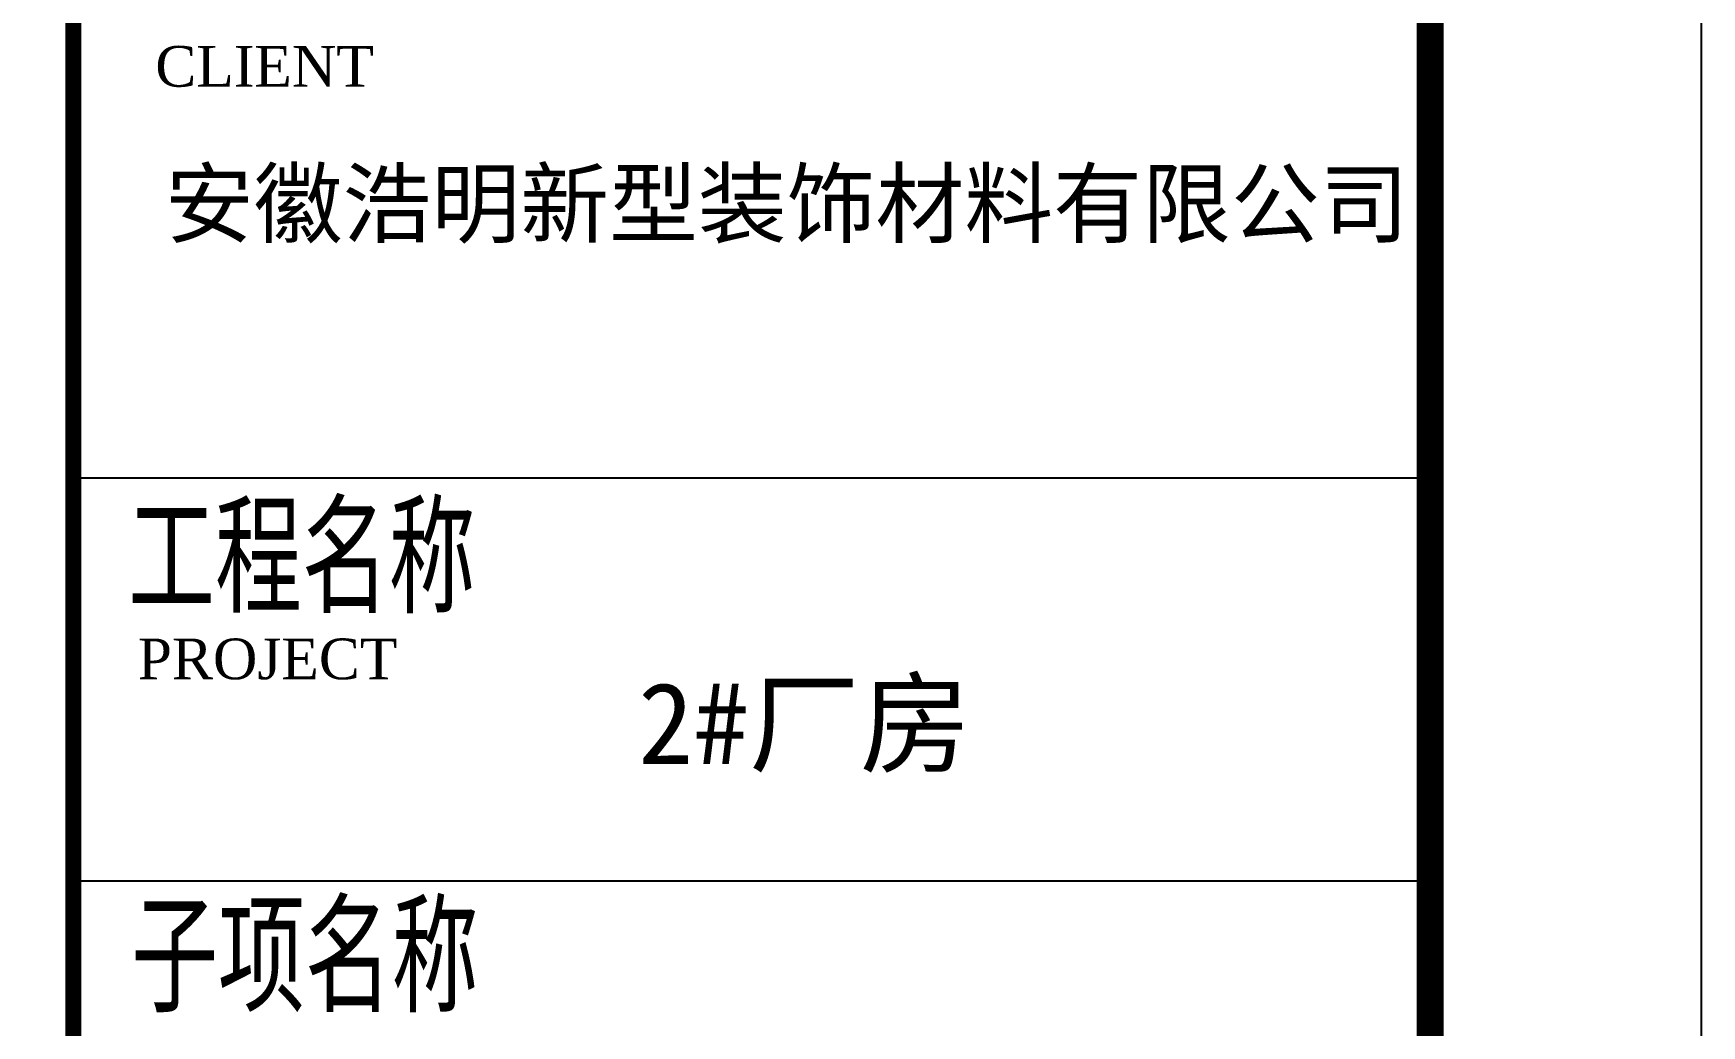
# Model space of a CAD drawing. Extents: x 14207793 to 14719554, y -1675802 to -1228715.
# Drawn here: x 14605108 to 14611255, y -1355831 to -1352173 of the extents above; entities that cross this region are included whole.
import ezdxf
from ezdxf.enums import TextEntityAlignment as Align

# ---------------------------------------------------------------- set-up
doc = ezdxf.new("R2010")
doc.units = 0
doc.header["$LTSCALE"] = 500
doc.header["$MEASUREMENT"] = 0
doc.layers.get('0').update_dxf_attribs({"linetype": 'CONTINUOUS'})
doc.layers.add('PUB_TITLE', color=4, linetype='CONTINUOUS')
doc.layers.add('TEXT', color=7, linetype='CONTINUOUS')
doc.styles.add('GHF', font='TIMES.TTF')
doc.styles.add('GL-H', font='simhei.ttf')
doc.styles.add('HZ', font='txt', dxfattribs={"width": 0.8, "bigfont": 'hztxt'})

msp = doc.modelspace()

# ---------------------------------------------------------------- linework, layer by layer
at = {"color": 4, "const_width": 59.39}
msp.add_lwpolyline([(14610255, -1361692.5), (14605255, -1361692.5), (14605255, -1329433.58), (14610255, -1329433.58)], close=True, dxfattribs=at)
at = {"layer": 'PUB_TITLE'}
for p, q in [((14605255, -1353812.01), (14610255, -1353812.01, -1000)), ((14605255, -1355296.71), (14610255, -1355296.71, -1000))]:
    msp.add_line(p, q, dxfattribs=at)
msp.add_lwpolyline([(14551855, -1362692.5), (14611255, -1362692.5), (14611255, -1320692.5), (14551855, -1320692.5)], close=True, dxfattribs=at)
for points, const_width in [([(14554355, -1361692.5), (14610255, -1361692.5), (14610255, -1321692.5), (14554355, -1321692.5)], 100), ([(14605255, -1351584.05), (14610255, -1351584.05), (14610255, -1361692.5), (14605255, -1361692.5)], 59.39)]:
    msp.add_lwpolyline(points, close=True, dxfattribs=dict(at, const_width=const_width))

# ---------------------------------------------------------------- texts
at = {"color": 2, "style": 'GHF'}
for s, p in [('CLIENT', (14605556.98, -1352369.5, -1000)), ('PROJECT', (14605492.35, -1354553.89, -1000))]:
    msp.add_text(s, height=150, dxfattribs=at).set_placement(p)
at = {"color": 2, "style": 'HZ', "width": 0.8}
for s, p in [('工程名称', (14605457.03, -1354309.97, -27.76)), ('子项名称', (14605468.39, -1355781.7, -27.76))]:
    msp.add_text(s, height=400, dxfattribs=at).set_placement(p)
at = {"layer": 'TEXT', "color": 6, "style": 'GL-H'}
for s, height, p in [('安徽浩明新型装饰材料有限公司', 240, (14610175.09, -1352800.44, 691.86)), ('2#厂房', 300, (14608562.54, -1354716.48, 691.86))]:
    msp.add_text(s, height=height, dxfattribs=at).set_placement(p, align=Align.MIDDLE_RIGHT)

doc.saveas('drawing.dxf')
